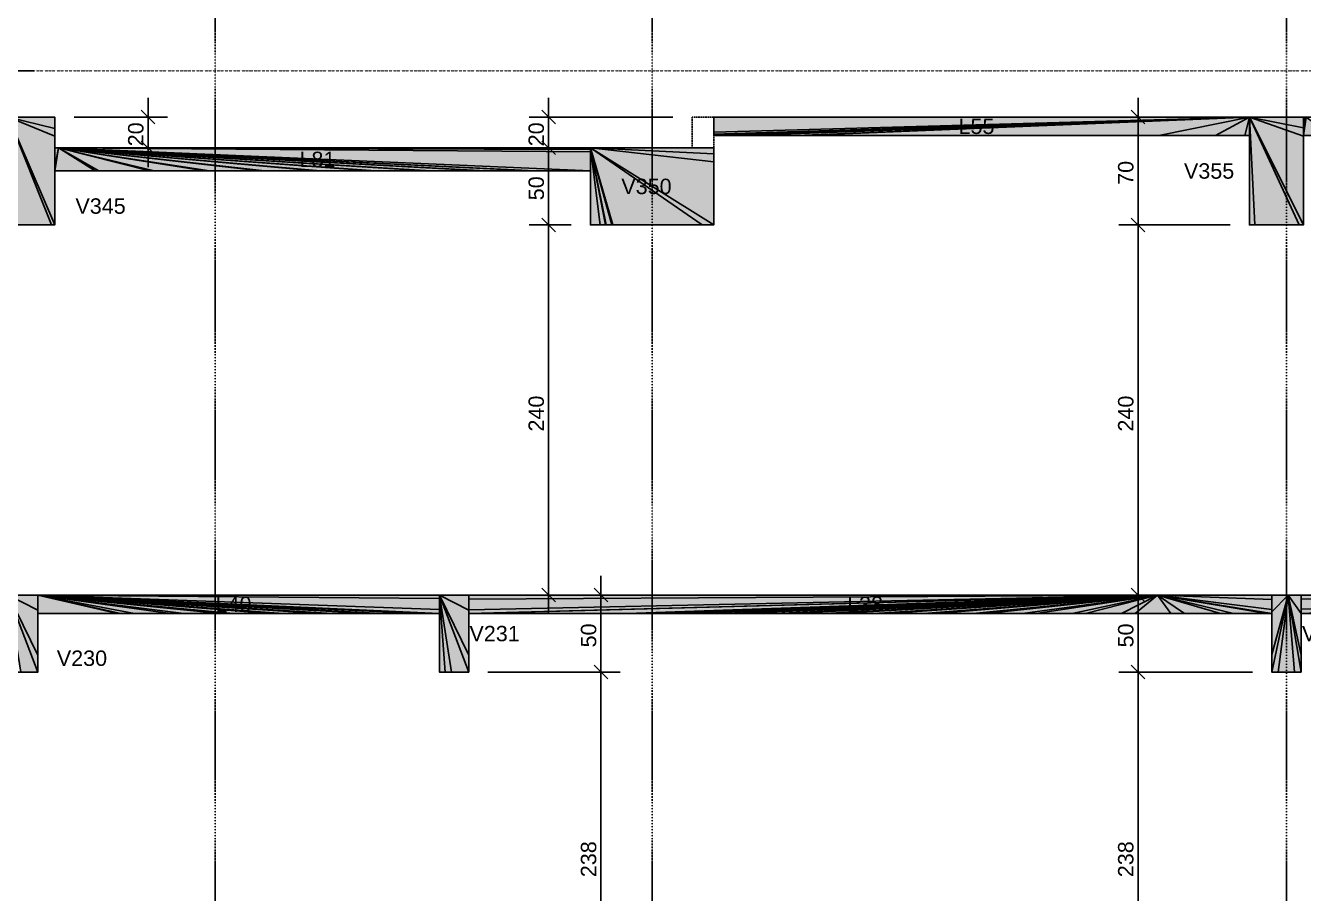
# Model space of a CAD drawing. Extents: x 37185 to 43130, y -8131 to -3926.
# Drawn here: x 40770 to 41322, y -5987 to -5611 of the extents above; entities that cross this region are included whole.
import ezdxf

# ---------------------------------------------------------------- set-up
doc = ezdxf.new("R2010")
doc.units = 0
doc.header["$MEASUREMENT"] = 0
for name, pattern in [('ESTILO_TQS_0001', [1, 0.7, -0.3]), ('ESTILO_TQS_0002', [0.4, 0.1, -0.3]), ('ESTILO_TQS_0004', [1.12, 0.5, -0.2, 0.01, -0.2, 0.01, -0.2])]:
    doc.linetypes.add(name, pattern=pattern)
for name, color, linetype in [('52', 3, 'CONTINUOUS'), ('67', 7, 'CONTINUOUS'), ('68', 4, 'CONTINUOUS'), ('70', 160, 'CONTINUOUS'), ('74', 2, 'CONTINUOUS'), ('75', 9, 'CONTINUOUS'), ('96', 252, 'CONTINUOUS')]:
    doc.layers.add(name, color=color, linetype=linetype)
doc.styles.add('TQS_ARIAL', font='arial.ttf')

msp = doc.modelspace()

# ---------------------------------------------------------------- linework, layer by layer
at = {"layer": '52', "linetype": 'Continuous'}
for points in [[(40782.2, -5651.03), (40762.2, -5651.03), (40388.36, -5651.03), (40386.56, -5651.03)], [(40782.2, -5664.37), (40782.2, -5659.35), (40782.2, -5656.04), (40782.2, -5651.03)], [(41447.53, -5651.03), (41323.35, -5651.03), (41322.2, -5651.03), (41298.86, -5651.03), (41067.2, -5651.03)], [(41067.2, -5651.03), (41067.2, -5657.61), (41067.2, -5658.44), (41067.2, -5659.03)], [(41067.2, -5659.03), (41078.11, -5659.03), (41080.53, -5659.03), (41080.92, -5659.03), (41102.83, -5659.03), (41106.32, -5659.03), (41259.71, -5659.03), (41284.15, -5659.03), (41296.8, -5659.03), (41298.82, -5659.03), (41298.86, -5659.03)], [(41298.86, -5659.03), (41298.86, -5697.7)], [(41322.2, -5697.7), (41322.2, -5659.35), (41322.2, -5659.03)], [(41322.2, -5659.03), (41334.2, -5659.03), (41335.36, -5659.03), (41357.27, -5659.03), (41359.38, -5659.03), (41381.29, -5659.03), (41383.4, -5659.03), (41405.31, -5659.03), (41407.42, -5659.03), (41429.33, -5659.03), (41431.44, -5659.03), (41434.77, -5659.03), (41435.1, -5659.03), (41447.53, -5659.03)], [(41067.2, -5664.37), (41013.86, -5664.37), (40783.79, -5664.37), (40782.2, -5664.37)], [(41067.2, -5697.7), (41067.2, -5670.48), (41067.2, -5666.98), (41067.2, -5664.37)], [(40782.2, -5697.7), (40782.2, -5674.37)], [(40782.2, -5674.37), (40799.68, -5674.37), (40801.28, -5674.37), (40823.19, -5674.37), (40825.19, -5674.37), (40847.1, -5674.37), (40849.1, -5674.37), (40871.02, -5674.37), (40873.02, -5674.37), (40894.93, -5674.37), (40896.93, -5674.37), (40918.84, -5674.37), (40920.85, -5674.37), (40942.76, -5674.37), (40944.76, -5674.37), (40966.67, -5674.37), (40968.67, -5674.37), (40988.17, -5674.37), (40989.95, -5674.37), (41013.86, -5674.37)], [(41013.86, -5674.37), (41013.86, -5697.7)], [(40762.2, -5697.7), (40764.34, -5697.7), (40780.78, -5697.7), (40782.2, -5697.7)], [(41013.86, -5697.7), (41018.05, -5697.7), (41020.35, -5697.7), (41020.63, -5697.7), (41023.15, -5697.7), (41023.47, -5697.7), (41062.22, -5697.7), (41067.2, -5697.7)], [(41298.86, -5697.7), (41301.18, -5697.7), (41320.35, -5697.7), (41322.2, -5697.7)], [(41519.62, -5857.7), (41321.2, -5857.7), (41315.54, -5857.7), (41308.53, -5857.7), (41259.05, -5857.7), (40961.2, -5857.7), (40948.53, -5857.7), (40774.86, -5857.7), (40762.2, -5857.7), (40386.49, -5857.7), (40386.19, -5857.7)], [(40774.86, -5891.03), (40774.86, -5883.73), (40774.86, -5865.7)], [(40774.86, -5865.7), (40809.33, -5865.7), (40809.72, -5865.7), (40810.74, -5865.7), (40816.61, -5865.7), (40832.14, -5865.7), (40838.01, -5865.7), (40853.54, -5865.7), (40859.41, -5865.7), (40874.93, -5865.7), (40880.8, -5865.7), (40896.33, -5865.7), (40902.2, -5865.7), (40917.73, -5865.7), (40923.59, -5865.7), (40939.12, -5865.7), (40941.7, -5865.7), (40948.53, -5865.7)], [(40948.53, -5865.7), (40948.53, -5891.03)], [(40961.2, -5891.03), (40961.2, -5883.73), (40961.2, -5865.7)], [(40961.2, -5865.7), (40961.7, -5865.7), (40963.02, -5865.7), (41029.56, -5865.7), (41035.43, -5865.7), (41050.95, -5865.7), (41056.82, -5865.7), (41072.35, -5865.7), (41078.22, -5865.7), (41093.75, -5865.7), (41099.62, -5865.7), (41115.14, -5865.7), (41121.01, -5865.7), (41136.54, -5865.7), (41142.41, -5865.7), (41157.94, -5865.7), (41163.81, -5865.7), (41179.33, -5865.7), (41185.2, -5865.7), (41200.73, -5865.7), (41206.6, -5865.7), (41222.13, -5865.7), (41228, -5865.7), (41243.52, -5865.7), (41249.39, -5865.7), (41264.92, -5865.7), (41270.79, -5865.7), (41286.32, -5865.7), (41286.39, -5865.7), (41291.91, -5865.7), (41306.36, -5865.7), (41308.53, -5865.7)], [(41308.53, -5865.7), (41308.53, -5883.47), (41308.53, -5891.03)], [(41321.2, -5891.03), (41321.2, -5883.7), (41321.2, -5865.7)], [(41321.2, -5865.7), (41324.63, -5865.7), (41333.09, -5865.7), (41343.76, -5865.7), (41349.63, -5865.7), (41363.12, -5865.7), (41409.35, -5865.7), (41415.22, -5865.7), (41428.71, -5865.7), (41434.57, -5865.7), (41448.06, -5865.7), (41453.93, -5865.7), (41467.42, -5865.7), (41473.29, -5865.7), (41486.78, -5865.7), (41492.65, -5865.7), (41506.13, -5865.7), (41512, -5865.7), (41525.49, -5865.7), (41531.36, -5865.7), (41544.85, -5865.7), (41555.32, -5865.7), (41560.1, -5865.7), (41571.86, -5865.7)], [(40762.2, -5891.03), (40764.71, -5891.03), (40767.49, -5891.03), (40774.86, -5891.03)], [(40948.53, -5891.03), (40951.05, -5891.03), (40953.82, -5891.03), (40961.2, -5891.03)], [(41308.53, -5891.03), (41311.32, -5891.03), (41318.32, -5891.03), (41321.2, -5891.03)]]:
    msp.add_lwpolyline(points, dxfattribs=at)
at = {"layer": '67', "linetype": 'ESTILO_TQS_0002'}
msp.add_line((40371.27, -5631.03), (42550.03, -5631.03), dxfattribs=at)
at = {"layer": '68', "linetype": 'ESTILO_TQS_0001'}
msp.add_lwpolyline([(41067.2, -5664.37), (41067.2, -5651.03), (41057.86, -5651.03), (41057.86, -5664.37)], dxfattribs=at)
at = {"layer": '70', "linetype": 'ESTILO_TQS_0004'}
for p, q in [((40851.53, -5399.92), (40851.53, -6361.7)), ((41040.53, -5399.92), (41040.53, -6361.7)), ((41314.86, -5399.92), (41314.86, -6361.7))]:
    msp.add_line(p, q, dxfattribs=at)
at = {"layer": '75', "linetype": 'Continuous'}
for p, q in [((40773.38, -5631.03), (40741.05, -5631.03)), ((40781.72, -5631.03), (40781.72, -5631.03)), ((40819.6, -5648.09), (40825.49, -5653.98)), ((40822.54, -5642.7), (40822.54, -5672.7)), ((40992.78, -5648.09), (40998.67, -5653.98)), ((40995.73, -5642.7), (40995.73, -5672.7)), ((41253.63, -5653.98), (41247.73, -5648.09)), ((41250.68, -5706.03), (41250.68, -5642.7)), ((40773.86, -5651.03), (40741.05, -5651.03)), ((40782.2, -5651.03), (40782.2, -5651.03)), ((40782.2, -5651.03), (40782.2, -5651.03)), ((40790.53, -5651.03), (40830.88, -5651.03)), ((41049.53, -5651.03), (40987.39, -5651.03)), ((41057.86, -5651.03), (41057.86, -5651.03)), ((41259.78, -5651.03), (41242.35, -5651.03)), ((41268.11, -5651.03), (41268.11, -5651.03)), ((40995.73, -5656.03), (40995.73, -5706.03)), ((40804.32, -5664.37), (40804.32, -5664.37)), ((40812.65, -5664.37), (40830.88, -5664.37)), ((40819.6, -5661.42), (40825.49, -5667.31)), ((41040.15, -5664.37), (40987.39, -5664.37)), ((41040.15, -5664.37), (40987.39, -5664.37)), ((40992.78, -5661.42), (40998.67, -5667.31)), ((40992.78, -5661.42), (40998.67, -5667.31)), ((41048.49, -5664.37), (41048.49, -5664.37)), ((41048.49, -5664.37), (41048.49, -5664.37)), ((40995.73, -5689.37), (40995.73, -5866.03)), ((41250.68, -5866.03), (41250.68, -5689.37)), ((41005.53, -5697.7), (40987.39, -5697.7)), ((41005.53, -5697.7), (40987.39, -5697.7)), ((40992.78, -5694.75), (40998.67, -5700.65)), ((40992.78, -5694.75), (40998.67, -5700.65)), ((41013.86, -5697.7), (41013.86, -5697.7)), ((41013.86, -5697.7), (41013.86, -5697.7)), ((41290.53, -5697.7), (41242.35, -5697.7)), ((41290.53, -5697.7), (41242.35, -5697.7)), ((41253.63, -5700.65), (41247.73, -5694.75)), ((41253.63, -5700.65), (41247.73, -5694.75)), ((41298.86, -5697.7), (41298.86, -5697.7)), ((41298.86, -5697.7), (41298.86, -5697.7)), ((41018.37, -5849.37), (41018.37, -5899.37)), ((41250.68, -5849.37), (41250.68, -5899.37)), ((40977.11, -5857.7), (40977.11, -5857.7)), ((40985.44, -5857.7), (41026.7, -5857.7)), ((40997.74, -5857.7), (40987.39, -5857.7)), ((40992.78, -5854.76), (40998.67, -5860.65)), ((41006.07, -5857.7), (41006.07, -5857.7)), ((41015.42, -5854.76), (41021.32, -5860.65)), ((41250.72, -5857.7), (41242.35, -5857.7)), ((41289.23, -5857.7), (41242.35, -5857.7)), ((41247.73, -5854.76), (41253.63, -5860.65)), ((41253.63, -5860.65), (41247.73, -5854.76)), ((41259.05, -5857.7), (41259.05, -5857.7)), ((41297.57, -5857.7), (41297.57, -5857.7)), ((41018.37, -5882.7), (41018.37, -6058.03)), ((41250.68, -5882.7), (41250.68, -6058.03)), ((40771.18, -5891.03), (40771.18, -5891.03)), ((40771.18, -5891.03), (40771.18, -5891.03)), ((40961.2, -5891.03), (40961.2, -5891.03)), ((40961.2, -5891.03), (40961.2, -5891.03)), ((40969.53, -5891.03), (41026.7, -5891.03)), ((40969.53, -5891.03), (41026.7, -5891.03)), ((41015.42, -5888.09), (41021.32, -5893.98)), ((41015.42, -5888.09), (41021.32, -5893.98)), ((41300.2, -5891.03), (41242.35, -5891.03)), ((41300.2, -5891.03), (41242.35, -5891.03)), ((41247.73, -5888.09), (41253.63, -5893.98)), ((41247.73, -5888.09), (41253.63, -5893.98)), ((41308.53, -5891.03), (41308.53, -5891.03)), ((41308.53, -5891.03), (41308.53, -5891.03))]:
    msp.add_line(p, q, dxfattribs=at)
at = {"layer": '96', "linetype": 'Continuous'}
for points in [[(40762.2, -5651.03), (40764.34, -5697.7), (40780.78, -5697.7), (40762.2, -5651.03)], [(40762.2, -5651.03), (40780.78, -5697.7), (40782.2, -5697.7), (40762.2, -5651.03)], [(40762.2, -5651.03), (40782.2, -5697.7), (40782.2, -5659.35), (40762.2, -5651.03)], [(40762.2, -5651.03), (40782.2, -5659.35), (40782.2, -5656.04), (40762.2, -5651.03)], [(40762.2, -5651.03), (40782.2, -5656.04), (40782.2, -5651.03), (40762.2, -5651.03)], [(41298.86, -5651.03), (41067.2, -5651.03), (41067.2, -5657.61), (41298.86, -5651.03)], [(41298.86, -5651.03), (41067.2, -5657.61), (41067.2, -5658.44), (41298.86, -5651.03)], [(41298.86, -5651.03), (41067.2, -5658.44), (41067.2, -5659.03), (41298.86, -5651.03)], [(41298.86, -5651.03), (41067.2, -5659.03), (41078.11, -5659.03), (41298.86, -5651.03)], [(41298.86, -5651.03), (41078.11, -5659.03), (41080.53, -5659.03), (41298.86, -5651.03)], [(41298.86, -5651.03), (41080.53, -5659.03), (41080.92, -5659.03), (41298.86, -5651.03)], [(41298.86, -5651.03), (41080.92, -5659.03), (41102.83, -5659.03), (41298.86, -5651.03)], [(41298.86, -5651.03), (41102.83, -5659.03), (41106.32, -5659.03), (41298.86, -5651.03)], [(41298.86, -5651.03), (41106.32, -5659.03), (41259.71, -5659.03), (41298.86, -5651.03)], [(41298.86, -5651.03), (41259.71, -5659.03), (41284.15, -5659.03), (41298.86, -5651.03)], [(41298.86, -5651.03), (41284.15, -5659.03), (41296.8, -5659.03), (41298.86, -5651.03)], [(41298.86, -5651.03), (41296.8, -5659.03), (41298.82, -5659.03), (41298.86, -5651.03)], [(41298.86, -5651.03), (41298.82, -5659.03), (41298.86, -5659.03), (41298.86, -5651.03)], [(41298.86, -5651.03), (41298.86, -5697.7), (41301.18, -5697.7), (41298.86, -5651.03)], [(41298.86, -5651.03), (41301.18, -5697.7), (41320.35, -5697.7), (41298.86, -5651.03)], [(41298.86, -5651.03), (41320.35, -5697.7), (41322.2, -5697.7), (41298.86, -5651.03)], [(41298.86, -5651.03), (41322.2, -5697.7), (41322.2, -5659.35), (41298.86, -5651.03)], [(41298.86, -5651.03), (41322.2, -5659.35), (41322.2, -5655.66), (41298.86, -5651.03)], [(41298.86, -5651.03), (41322.2, -5655.66), (41322.2, -5651.03), (41298.86, -5651.03)], [(41323.35, -5651.03), (41322.2, -5651.03), (41322.2, -5657.61), (41323.35, -5651.03)], [(41323.35, -5651.03), (41322.2, -5657.61), (41322.2, -5658.24), (41323.35, -5651.03)], [(41323.35, -5651.03), (41322.2, -5658.24), (41322.2, -5659.03), (41323.35, -5651.03)], [(41323.35, -5651.03), (41322.2, -5659.03), (41334.2, -5659.03), (41323.35, -5651.03)], [(40783.79, -5664.37), (40782.2, -5664.37), (40782.2, -5672.58), (40783.79, -5664.37)], [(40783.79, -5664.37), (40782.2, -5672.58), (40782.2, -5673.33), (40783.79, -5664.37)], [(40783.79, -5664.37), (40782.2, -5673.33), (40782.2, -5674.37), (40783.79, -5664.37)], [(40783.79, -5664.37), (40782.2, -5674.37), (40799.68, -5674.37), (40783.79, -5664.37)], [(40783.79, -5664.37), (40799.68, -5674.37), (40801.28, -5674.37), (40783.79, -5664.37)], [(40783.79, -5664.37), (40801.28, -5674.37), (40823.19, -5674.37), (40783.79, -5664.37)], [(40783.79, -5664.37), (40823.19, -5674.37), (40825.19, -5674.37), (40783.79, -5664.37)], [(40783.79, -5664.37), (40825.19, -5674.37), (40847.1, -5674.37), (40783.79, -5664.37)], [(40783.79, -5664.37), (40847.1, -5674.37), (40849.1, -5674.37), (40783.79, -5664.37)], [(40783.79, -5664.37), (40849.1, -5674.37), (40871.02, -5674.37), (40783.79, -5664.37)], [(40783.79, -5664.37), (40871.02, -5674.37), (40873.02, -5674.37), (40783.79, -5664.37)], [(40783.79, -5664.37), (40873.02, -5674.37), (40894.93, -5674.37), (40783.79, -5664.37)], [(40783.79, -5664.37), (40894.93, -5674.37), (40896.93, -5674.37), (40783.79, -5664.37)], [(40783.79, -5664.37), (40896.93, -5674.37), (40918.84, -5674.37), (40783.79, -5664.37)], [(40783.79, -5664.37), (40918.84, -5674.37), (40920.85, -5674.37), (40783.79, -5664.37)], [(40783.79, -5664.37), (40920.85, -5674.37), (40942.76, -5674.37), (40783.79, -5664.37)], [(40783.79, -5664.37), (40942.76, -5674.37), (40944.76, -5674.37), (40783.79, -5664.37)], [(40783.79, -5664.37), (40944.76, -5674.37), (40966.67, -5674.37), (40783.79, -5664.37)], [(40783.79, -5664.37), (40966.67, -5674.37), (40968.67, -5674.37), (40783.79, -5664.37)], [(40783.79, -5664.37), (40968.67, -5674.37), (40988.17, -5674.37), (40783.79, -5664.37)], [(40783.79, -5664.37), (40988.17, -5674.37), (40989.95, -5674.37), (40783.79, -5664.37)], [(40783.79, -5664.37), (40989.95, -5674.37), (41013.86, -5674.37), (40783.79, -5664.37)], [(40783.79, -5664.37), (41013.86, -5674.37), (41013.86, -5666.15), (40783.79, -5664.37)], [(40783.79, -5664.37), (41013.86, -5666.15), (41013.86, -5665.13), (40783.79, -5664.37)], [(40783.79, -5664.37), (41013.86, -5665.13), (41013.86, -5664.37), (40783.79, -5664.37)], [(41013.86, -5664.37), (41013.86, -5697.7), (41018.05, -5697.7), (41013.86, -5664.37)], [(41013.86, -5664.37), (41018.05, -5697.7), (41020.35, -5697.7), (41013.86, -5664.37)], [(41013.86, -5664.37), (41020.35, -5697.7), (41020.63, -5697.7), (41013.86, -5664.37)], [(41013.86, -5664.37), (41020.63, -5697.7), (41023.15, -5697.7), (41013.86, -5664.37)], [(41013.86, -5664.37), (41023.15, -5697.7), (41023.47, -5697.7), (41013.86, -5664.37)], [(41013.86, -5664.37), (41023.47, -5697.7), (41062.22, -5697.7), (41013.86, -5664.37)], [(41013.86, -5664.37), (41062.22, -5697.7), (41067.2, -5697.7), (41013.86, -5664.37)], [(41013.86, -5664.37), (41067.2, -5697.7), (41067.2, -5670.48), (41013.86, -5664.37)], [(41013.86, -5664.37), (41067.2, -5670.48), (41067.2, -5666.98), (41013.86, -5664.37)], [(41013.86, -5664.37), (41067.2, -5666.98), (41067.2, -5664.37), (41013.86, -5664.37)], [(40762.2, -5857.7), (40767.49, -5891.03), (40774.86, -5891.03), (40762.2, -5857.7)], [(40762.2, -5857.7), (40774.86, -5891.03), (40774.86, -5883.73), (40762.2, -5857.7)], [(40762.2, -5857.7), (40774.86, -5883.73), (40774.86, -5864.32), (40762.2, -5857.7)], [(40762.2, -5857.7), (40774.86, -5864.32), (40774.86, -5857.7), (40762.2, -5857.7)], [(40774.86, -5857.7), (40774.86, -5865.7), (40809.33, -5865.7), (40774.86, -5857.7)], [(40774.86, -5857.7), (40809.33, -5865.7), (40809.72, -5865.7), (40774.86, -5857.7)], [(40774.86, -5857.7), (40809.72, -5865.7), (40810.74, -5865.7), (40774.86, -5857.7)], [(40774.86, -5857.7), (40810.74, -5865.7), (40816.61, -5865.7), (40774.86, -5857.7)], [(40774.86, -5857.7), (40816.61, -5865.7), (40832.14, -5865.7), (40774.86, -5857.7)], [(40774.86, -5857.7), (40832.14, -5865.7), (40838.01, -5865.7), (40774.86, -5857.7)], [(40774.86, -5857.7), (40838.01, -5865.7), (40853.54, -5865.7), (40774.86, -5857.7)], [(40774.86, -5857.7), (40853.54, -5865.7), (40859.41, -5865.7), (40774.86, -5857.7)], [(40774.86, -5857.7), (40859.41, -5865.7), (40874.93, -5865.7), (40774.86, -5857.7)], [(40774.86, -5857.7), (40874.93, -5865.7), (40880.8, -5865.7), (40774.86, -5857.7)], [(40774.86, -5857.7), (40880.8, -5865.7), (40896.33, -5865.7), (40774.86, -5857.7)], [(40774.86, -5857.7), (40896.33, -5865.7), (40902.2, -5865.7), (40774.86, -5857.7)], [(40774.86, -5857.7), (40902.2, -5865.7), (40917.73, -5865.7), (40774.86, -5857.7)], [(40774.86, -5857.7), (40917.73, -5865.7), (40923.59, -5865.7), (40774.86, -5857.7)], [(40774.86, -5857.7), (40923.59, -5865.7), (40939.12, -5865.7), (40774.86, -5857.7)], [(40774.86, -5857.7), (40939.12, -5865.7), (40941.7, -5865.7), (40774.86, -5857.7)], [(40774.86, -5857.7), (40941.7, -5865.7), (40948.53, -5865.7), (40774.86, -5857.7)], [(40774.86, -5857.7), (40948.53, -5865.7), (40948.53, -5863.94), (40774.86, -5857.7)], [(40774.86, -5857.7), (40948.53, -5863.94), (40948.53, -5859.28), (40774.86, -5857.7)], [(40774.86, -5857.7), (40948.53, -5859.28), (40948.53, -5857.7), (40774.86, -5857.7)], [(40948.53, -5857.7), (40948.53, -5891.03), (40951.05, -5891.03), (40948.53, -5857.7)], [(40948.53, -5857.7), (40951.05, -5891.03), (40953.82, -5891.03), (40948.53, -5857.7)], [(40948.53, -5857.7), (40953.82, -5891.03), (40961.2, -5891.03), (40948.53, -5857.7)], [(40948.53, -5857.7), (40961.2, -5891.03), (40961.2, -5883.73), (40948.53, -5857.7)], [(40948.53, -5857.7), (40961.2, -5883.73), (40961.2, -5864.32), (40948.53, -5857.7)], [(40948.53, -5857.7), (40961.2, -5864.32), (40961.2, -5857.7), (40948.53, -5857.7)], [(41259.05, -5857.7), (40961.2, -5857.7), (40961.2, -5859.46), (41259.05, -5857.7)], [(41259.05, -5857.7), (40961.2, -5859.46), (40961.2, -5864.12), (41259.05, -5857.7)], [(41259.05, -5857.7), (40961.2, -5864.12), (40961.2, -5865.7), (41259.05, -5857.7)], [(41259.05, -5857.7), (40961.2, -5865.7), (40961.7, -5865.7), (41259.05, -5857.7)], [(41259.05, -5857.7), (40961.7, -5865.7), (40963.02, -5865.7), (41259.05, -5857.7)], [(41259.05, -5857.7), (40963.02, -5865.7), (41029.56, -5865.7), (41259.05, -5857.7)], [(41259.05, -5857.7), (41029.56, -5865.7), (41035.43, -5865.7), (41259.05, -5857.7)], [(41259.05, -5857.7), (41035.43, -5865.7), (41050.95, -5865.7), (41259.05, -5857.7)], [(41259.05, -5857.7), (41050.95, -5865.7), (41056.82, -5865.7), (41259.05, -5857.7)], [(41259.05, -5857.7), (41056.82, -5865.7), (41072.35, -5865.7), (41259.05, -5857.7)], [(41259.05, -5857.7), (41072.35, -5865.7), (41078.22, -5865.7), (41259.05, -5857.7)], [(41259.05, -5857.7), (41078.22, -5865.7), (41093.75, -5865.7), (41259.05, -5857.7)], [(41259.05, -5857.7), (41093.75, -5865.7), (41099.62, -5865.7), (41259.05, -5857.7)], [(41259.05, -5857.7), (41099.62, -5865.7), (41115.14, -5865.7), (41259.05, -5857.7)], [(41259.05, -5857.7), (41115.14, -5865.7), (41121.01, -5865.7), (41259.05, -5857.7)], [(41259.05, -5857.7), (41121.01, -5865.7), (41136.54, -5865.7), (41259.05, -5857.7)], [(41259.05, -5857.7), (41136.54, -5865.7), (41142.41, -5865.7), (41259.05, -5857.7)], [(41259.05, -5857.7), (41142.41, -5865.7), (41157.94, -5865.7), (41259.05, -5857.7)], [(41259.05, -5857.7), (41157.94, -5865.7), (41163.81, -5865.7), (41259.05, -5857.7)], [(41259.05, -5857.7), (41163.81, -5865.7), (41179.33, -5865.7), (41259.05, -5857.7)], [(41259.05, -5857.7), (41179.33, -5865.7), (41185.2, -5865.7), (41259.05, -5857.7)], [(41259.05, -5857.7), (41185.2, -5865.7), (41200.73, -5865.7), (41259.05, -5857.7)], [(41259.05, -5857.7), (41200.73, -5865.7), (41206.6, -5865.7), (41259.05, -5857.7)], [(41259.05, -5857.7), (41206.6, -5865.7), (41222.13, -5865.7), (41259.05, -5857.7)], [(41259.05, -5857.7), (41222.13, -5865.7), (41228, -5865.7), (41259.05, -5857.7)], [(41259.05, -5857.7), (41228, -5865.7), (41243.52, -5865.7), (41259.05, -5857.7)], [(41259.05, -5857.7), (41243.52, -5865.7), (41249.39, -5865.7), (41259.05, -5857.7)], [(41259.05, -5857.7), (41249.39, -5865.7), (41264.92, -5865.7), (41259.05, -5857.7)], [(41259.05, -5857.7), (41264.92, -5865.7), (41270.79, -5865.7), (41259.05, -5857.7)], [(41259.05, -5857.7), (41270.79, -5865.7), (41286.32, -5865.7), (41259.05, -5857.7)], [(41259.05, -5857.7), (41286.32, -5865.7), (41286.39, -5865.7), (41259.05, -5857.7)], [(41259.05, -5857.7), (41286.39, -5865.7), (41291.91, -5865.7), (41259.05, -5857.7)], [(41259.05, -5857.7), (41291.91, -5865.7), (41306.36, -5865.7), (41259.05, -5857.7)], [(41259.05, -5857.7), (41306.36, -5865.7), (41308.53, -5865.7), (41259.05, -5857.7)], [(41259.05, -5857.7), (41308.53, -5865.7), (41308.53, -5863.94), (41259.05, -5857.7)], [(41259.05, -5857.7), (41308.53, -5863.94), (41308.53, -5859.6), (41259.05, -5857.7)], [(41259.05, -5857.7), (41308.53, -5859.6), (41308.53, -5857.7), (41259.05, -5857.7)], [(41315.54, -5857.7), (41308.53, -5857.7), (41308.53, -5865.04), (41315.54, -5857.7)], [(41315.54, -5857.7), (41308.53, -5865.04), (41308.53, -5883.47), (41315.54, -5857.7)], [(41315.54, -5857.7), (41308.53, -5883.47), (41308.53, -5891.03), (41315.54, -5857.7)], [(41315.54, -5857.7), (41308.53, -5891.03), (41311.32, -5891.03), (41315.54, -5857.7)], [(41315.54, -5857.7), (41311.32, -5891.03), (41318.32, -5891.03), (41315.54, -5857.7)], [(41315.54, -5857.7), (41318.32, -5891.03), (41321.2, -5891.03), (41315.54, -5857.7)], [(41315.54, -5857.7), (41321.2, -5891.03), (41321.2, -5883.7), (41315.54, -5857.7)], [(41315.54, -5857.7), (41321.2, -5883.7), (41321.2, -5865.63), (41315.54, -5857.7)], [(41315.54, -5857.7), (41321.2, -5865.63), (41321.2, -5857.7), (41315.54, -5857.7)], [(41519.62, -5857.7), (41321.2, -5857.7), (41321.2, -5859.46), (41519.62, -5857.7)], [(41519.62, -5857.7), (41321.2, -5859.46), (41321.2, -5863.8), (41519.62, -5857.7)], [(41519.62, -5857.7), (41321.2, -5863.8), (41321.2, -5865.7), (41519.62, -5857.7)], [(41519.62, -5857.7), (41321.2, -5865.7), (41324.63, -5865.7), (41519.62, -5857.7)]]:
    msp.add_lwpolyline(points, dxfattribs=at)
for points in [[(40762.2, -5651.03), (40764.34, -5697.7), (40780.78, -5697.7)], [(40762.2, -5651.03), (40780.78, -5697.7), (40762.2, -5651.03)], [(40762.2, -5651.03), (40780.78, -5697.7), (40782.2, -5697.7)], [(40762.2, -5651.03), (40782.2, -5697.7), (40762.2, -5651.03)], [(40762.2, -5651.03), (40782.2, -5697.7), (40782.2, -5659.35)], [(40762.2, -5651.03), (40782.2, -5659.35), (40762.2, -5651.03)], [(40762.2, -5651.03), (40782.2, -5659.35), (40782.2, -5656.04)], [(40762.2, -5651.03), (40782.2, -5656.04), (40762.2, -5651.03)], [(40762.2, -5651.03), (40782.2, -5656.04), (40782.2, -5651.03)], [(40762.2, -5651.03), (40782.2, -5651.03), (40762.2, -5651.03)], [(41298.86, -5651.03), (41067.2, -5651.03), (41067.2, -5657.61)], [(41298.86, -5651.03), (41067.2, -5657.61), (41298.86, -5651.03)], [(41298.86, -5651.03), (41067.2, -5657.61), (41067.2, -5658.44)], [(41298.86, -5651.03), (41067.2, -5658.44), (41298.86, -5651.03)], [(41298.86, -5651.03), (41067.2, -5658.44), (41067.2, -5659.03)], [(41298.86, -5651.03), (41067.2, -5659.03), (41298.86, -5651.03)], [(41298.86, -5651.03), (41067.2, -5659.03), (41078.11, -5659.03)], [(41298.86, -5651.03), (41078.11, -5659.03), (41298.86, -5651.03)], [(41298.86, -5651.03), (41078.11, -5659.03), (41080.53, -5659.03)], [(41298.86, -5651.03), (41080.53, -5659.03), (41298.86, -5651.03)], [(41298.86, -5651.03), (41080.53, -5659.03), (41080.92, -5659.03)], [(41298.86, -5651.03), (41080.92, -5659.03), (41298.86, -5651.03)], [(41298.86, -5651.03), (41080.92, -5659.03), (41102.83, -5659.03)], [(41298.86, -5651.03), (41102.83, -5659.03), (41298.86, -5651.03)], [(41298.86, -5651.03), (41102.83, -5659.03), (41106.32, -5659.03)], [(41298.86, -5651.03), (41106.32, -5659.03), (41298.86, -5651.03)], [(41298.86, -5651.03), (41106.32, -5659.03), (41259.71, -5659.03)], [(41298.86, -5651.03), (41259.71, -5659.03), (41298.86, -5651.03)], [(41298.86, -5651.03), (41259.71, -5659.03), (41284.15, -5659.03)], [(41298.86, -5651.03), (41284.15, -5659.03), (41298.86, -5651.03)], [(41298.86, -5651.03), (41284.15, -5659.03), (41296.8, -5659.03)], [(41298.86, -5651.03), (41296.8, -5659.03), (41298.86, -5651.03)], [(41298.86, -5651.03), (41296.8, -5659.03), (41298.82, -5659.03)], [(41298.86, -5651.03), (41298.82, -5659.03), (41298.86, -5651.03)], [(41298.86, -5651.03), (41298.82, -5659.03), (41298.82, -5659.03)], [(41298.86, -5651.03), (41298.82, -5659.03), (41298.86, -5651.03)], [(41298.86, -5651.03), (41298.86, -5697.7), (41301.18, -5697.7)], [(41298.86, -5651.03), (41301.18, -5697.7), (41298.86, -5651.03)], [(41298.86, -5651.03), (41301.18, -5697.7), (41320.35, -5697.7)], [(41298.86, -5651.03), (41320.35, -5697.7), (41298.86, -5651.03)], [(41298.86, -5651.03), (41320.35, -5697.7), (41322.2, -5697.7)], [(41298.86, -5651.03), (41322.2, -5697.7), (41298.86, -5651.03)], [(41298.86, -5651.03), (41322.2, -5697.7), (41322.2, -5659.35)], [(41298.86, -5651.03), (41322.2, -5659.35), (41298.86, -5651.03)], [(41298.86, -5651.03), (41322.2, -5659.35), (41322.2, -5655.66)], [(41298.86, -5651.03), (41322.2, -5655.66), (41298.86, -5651.03)], [(41298.86, -5651.03), (41322.2, -5655.66), (41322.2, -5651.03)], [(41298.86, -5651.03), (41322.2, -5651.03), (41298.86, -5651.03)], [(41323.35, -5651.03), (41322.2, -5651.03), (41322.2, -5657.61)], [(41323.35, -5651.03), (41322.2, -5657.61), (41323.35, -5651.03)], [(41323.35, -5651.03), (41322.2, -5657.61), (41322.2, -5658.24)], [(41323.35, -5651.03), (41322.2, -5658.24), (41323.35, -5651.03)], [(41323.35, -5651.03), (41322.2, -5658.24), (41322.2, -5659.03)], [(41323.35, -5651.03), (41322.2, -5659.03), (41323.35, -5651.03)], [(41323.35, -5651.03), (41322.2, -5659.03), (41334.2, -5659.03)], [(40783.79, -5664.37), (40782.2, -5664.37), (40782.2, -5672.58)], [(40783.79, -5664.37), (40782.2, -5672.58), (40783.79, -5664.37)], [(40783.79, -5664.37), (40782.2, -5672.58), (40782.2, -5673.33)], [(40783.79, -5664.37), (40782.2, -5673.33), (40783.79, -5664.37)], [(40783.79, -5664.37), (40782.2, -5673.33), (40782.2, -5674.37)], [(40783.79, -5664.37), (40782.2, -5674.37), (40783.79, -5664.37)], [(40783.79, -5664.37), (40782.2, -5674.37), (40799.68, -5674.37)], [(40783.79, -5664.37), (40799.68, -5674.37), (40783.79, -5664.37)], [(40783.79, -5664.37), (40799.68, -5674.37), (40801.28, -5674.37)], [(40783.79, -5664.37), (40801.28, -5674.37), (40783.79, -5664.37)], [(40783.79, -5664.37), (40801.28, -5674.37), (40823.19, -5674.37)], [(40783.79, -5664.37), (40823.19, -5674.37), (40783.79, -5664.37)], [(40783.79, -5664.37), (40823.19, -5674.37), (40825.19, -5674.37)], [(40783.79, -5664.37), (40825.19, -5674.37), (40783.79, -5664.37)], [(40783.79, -5664.37), (40825.19, -5674.37), (40847.1, -5674.37)], [(40783.79, -5664.37), (40847.1, -5674.37), (40783.79, -5664.37)], [(40783.79, -5664.37), (40847.1, -5674.37), (40849.1, -5674.37)], [(40783.79, -5664.37), (40849.1, -5674.37), (40783.79, -5664.37)], [(40783.79, -5664.37), (40849.1, -5674.37), (40871.02, -5674.37)], [(40783.79, -5664.37), (40871.02, -5674.37), (40783.79, -5664.37)], [(40783.79, -5664.37), (40871.02, -5674.37), (40873.02, -5674.37)], [(40783.79, -5664.37), (40873.02, -5674.37), (40783.79, -5664.37)], [(40783.79, -5664.37), (40873.02, -5674.37), (40894.93, -5674.37)], [(40783.79, -5664.37), (40894.93, -5674.37), (40783.79, -5664.37)], [(40783.79, -5664.37), (40894.93, -5674.37), (40896.93, -5674.37)], [(40783.79, -5664.37), (40896.93, -5674.37), (40783.79, -5664.37)], [(40783.79, -5664.37), (40896.93, -5674.37), (40918.84, -5674.37)], [(40783.79, -5664.37), (40918.84, -5674.37), (40783.79, -5664.37)], [(40783.79, -5664.37), (40918.84, -5674.37), (40920.85, -5674.37)], [(40783.79, -5664.37), (40920.85, -5674.37), (40783.79, -5664.37)], [(40783.79, -5664.37), (40920.85, -5674.37), (40942.76, -5674.37)], [(40783.79, -5664.37), (40942.76, -5674.37), (40783.79, -5664.37)], [(40783.79, -5664.37), (40942.76, -5674.37), (40944.76, -5674.37)], [(40783.79, -5664.37), (40944.76, -5674.37), (40783.79, -5664.37)], [(40783.79, -5664.37), (40944.76, -5674.37), (40966.67, -5674.37)], [(40783.79, -5664.37), (40966.67, -5674.37), (40783.79, -5664.37)], [(40783.79, -5664.37), (40966.67, -5674.37), (40968.67, -5674.37)], [(40783.79, -5664.37), (40968.67, -5674.37), (40783.79, -5664.37)], [(40783.79, -5664.37), (40968.67, -5674.37), (40988.17, -5674.37)], [(40783.79, -5664.37), (40988.17, -5674.37), (40783.79, -5664.37)], [(40783.79, -5664.37), (40988.17, -5674.37), (40989.95, -5674.37)], [(40783.79, -5664.37), (40989.95, -5674.37), (40783.79, -5664.37)], [(40783.79, -5664.37), (40989.95, -5674.37), (41013.86, -5674.37)], [(40783.79, -5664.37), (41013.86, -5674.37), (40783.79, -5664.37)], [(40783.79, -5664.37), (41013.86, -5674.37), (41013.86, -5666.15)], [(40783.79, -5664.37), (41013.86, -5666.15), (40783.79, -5664.37)], [(40783.79, -5664.37), (41013.86, -5666.15), (41013.86, -5665.13)], [(40783.79, -5664.37), (41013.86, -5665.13), (40783.79, -5664.37)], [(40783.79, -5664.37), (41013.86, -5665.13), (41013.86, -5664.37)], [(40783.79, -5664.37), (41013.86, -5664.37), (40783.79, -5664.37)], [(41013.86, -5664.37), (41013.86, -5697.7), (41018.05, -5697.7)], [(41013.86, -5664.37), (41018.05, -5697.7), (41013.86, -5664.37)], [(41013.86, -5664.37), (41018.05, -5697.7), (41020.35, -5697.7)], [(41013.86, -5664.37), (41020.35, -5697.7), (41013.86, -5664.37)], [(41013.86, -5664.37), (41020.35, -5697.7), (41020.63, -5697.7)], [(41013.86, -5664.37), (41020.63, -5697.7), (41013.86, -5664.37)], [(41013.86, -5664.37), (41020.63, -5697.7), (41023.15, -5697.7)], [(41013.86, -5664.37), (41023.15, -5697.7), (41013.86, -5664.37)], [(41013.86, -5664.37), (41023.15, -5697.7), (41023.47, -5697.7)], [(41013.86, -5664.37), (41023.47, -5697.7), (41013.86, -5664.37)], [(41013.86, -5664.37), (41023.47, -5697.7), (41062.22, -5697.7)], [(41013.86, -5664.37), (41062.22, -5697.7), (41013.86, -5664.37)], [(41013.86, -5664.37), (41062.22, -5697.7), (41067.2, -5697.7)], [(41013.86, -5664.37), (41067.2, -5697.7), (41013.86, -5664.37)], [(41013.86, -5664.37), (41067.2, -5697.7), (41067.2, -5670.48)], [(41013.86, -5664.37), (41067.2, -5670.48), (41013.86, -5664.37)], [(41013.86, -5664.37), (41067.2, -5670.48), (41067.2, -5666.98)], [(41013.86, -5664.37), (41067.2, -5666.98), (41013.86, -5664.37)], [(41013.86, -5664.37), (41067.2, -5666.98), (41067.2, -5664.37)], [(41013.86, -5664.37), (41067.2, -5664.37), (41013.86, -5664.37)], [(40762.2, -5857.7), (40767.49, -5891.03), (40774.86, -5891.03)], [(40762.2, -5857.7), (40774.86, -5891.03), (40762.2, -5857.7)], [(40762.2, -5857.7), (40774.86, -5891.03), (40774.86, -5883.73)], [(40762.2, -5857.7), (40774.86, -5883.73), (40762.2, -5857.7)], [(40762.2, -5857.7), (40774.86, -5883.73), (40774.86, -5864.32)], [(40762.2, -5857.7), (40774.86, -5864.32), (40762.2, -5857.7)], [(40762.2, -5857.7), (40774.86, -5864.32), (40774.86, -5857.7)], [(40762.2, -5857.7), (40774.86, -5857.7), (40762.2, -5857.7)], [(40774.86, -5857.7), (40774.86, -5865.7), (40809.33, -5865.7)], [(40774.86, -5857.7), (40809.33, -5865.7), (40774.86, -5857.7)], [(40774.86, -5857.7), (40809.33, -5865.7), (40809.72, -5865.7)], [(40774.86, -5857.7), (40809.72, -5865.7), (40774.86, -5857.7)], [(40774.86, -5857.7), (40809.72, -5865.7), (40810.74, -5865.7)], [(40774.86, -5857.7), (40810.74, -5865.7), (40774.86, -5857.7)], [(40774.86, -5857.7), (40810.74, -5865.7), (40816.61, -5865.7)], [(40774.86, -5857.7), (40816.61, -5865.7), (40774.86, -5857.7)], [(40774.86, -5857.7), (40816.61, -5865.7), (40832.14, -5865.7)], [(40774.86, -5857.7), (40832.14, -5865.7), (40774.86, -5857.7)], [(40774.86, -5857.7), (40832.14, -5865.7), (40838.01, -5865.7)], [(40774.86, -5857.7), (40838.01, -5865.7), (40774.86, -5857.7)], [(40774.86, -5857.7), (40838.01, -5865.7), (40853.54, -5865.7)], [(40774.86, -5857.7), (40853.54, -5865.7), (40774.86, -5857.7)], [(40774.86, -5857.7), (40853.54, -5865.7), (40859.41, -5865.7)], [(40774.86, -5857.7), (40859.41, -5865.7), (40774.86, -5857.7)], [(40774.86, -5857.7), (40859.41, -5865.7), (40874.93, -5865.7)], [(40774.86, -5857.7), (40874.93, -5865.7), (40774.86, -5857.7)], [(40774.86, -5857.7), (40874.93, -5865.7), (40880.8, -5865.7)], [(40774.86, -5857.7), (40880.8, -5865.7), (40774.86, -5857.7)], [(40774.86, -5857.7), (40880.8, -5865.7), (40896.33, -5865.7)], [(40774.86, -5857.7), (40896.33, -5865.7), (40774.86, -5857.7)], [(40774.86, -5857.7), (40896.33, -5865.7), (40902.2, -5865.7)], [(40774.86, -5857.7), (40902.2, -5865.7), (40774.86, -5857.7)], [(40774.86, -5857.7), (40902.2, -5865.7), (40917.73, -5865.7)], [(40774.86, -5857.7), (40917.73, -5865.7), (40774.86, -5857.7)], [(40774.86, -5857.7), (40917.73, -5865.7), (40923.59, -5865.7)], [(40774.86, -5857.7), (40923.59, -5865.7), (40774.86, -5857.7)], [(40774.86, -5857.7), (40923.59, -5865.7), (40939.12, -5865.7)], [(40774.86, -5857.7), (40939.12, -5865.7), (40774.86, -5857.7)], [(40774.86, -5857.7), (40939.12, -5865.7), (40941.7, -5865.7)], [(40774.86, -5857.7), (40941.7, -5865.7), (40774.86, -5857.7)], [(40774.86, -5857.7), (40941.7, -5865.7), (40948.53, -5865.7)], [(40774.86, -5857.7), (40948.53, -5865.7), (40774.86, -5857.7)], [(40774.86, -5857.7), (40948.53, -5865.7), (40948.53, -5863.94)], [(40774.86, -5857.7), (40948.53, -5863.94), (40774.86, -5857.7)], [(40774.86, -5857.7), (40948.53, -5863.94), (40948.53, -5859.28)], [(40774.86, -5857.7), (40948.53, -5859.28), (40774.86, -5857.7)], [(40774.86, -5857.7), (40948.53, -5859.28), (40948.53, -5857.7)], [(40774.86, -5857.7), (40948.53, -5857.7), (40774.86, -5857.7)], [(40948.53, -5857.7), (40948.53, -5891.03), (40951.05, -5891.03)], [(40948.53, -5857.7), (40951.05, -5891.03), (40948.53, -5857.7)], [(40948.53, -5857.7), (40951.05, -5891.03), (40953.82, -5891.03)], [(40948.53, -5857.7), (40953.82, -5891.03), (40948.53, -5857.7)], [(40948.53, -5857.7), (40953.82, -5891.03), (40961.2, -5891.03)], [(40948.53, -5857.7), (40961.2, -5891.03), (40948.53, -5857.7)], [(40948.53, -5857.7), (40961.2, -5891.03), (40961.2, -5883.73)], [(40948.53, -5857.7), (40961.2, -5883.73), (40948.53, -5857.7)], [(40948.53, -5857.7), (40961.2, -5883.73), (40961.2, -5864.32)], [(40948.53, -5857.7), (40961.2, -5864.32), (40948.53, -5857.7)], [(40948.53, -5857.7), (40961.2, -5864.32), (40961.2, -5857.7)], [(40948.53, -5857.7), (40961.2, -5857.7), (40948.53, -5857.7)], [(41259.05, -5857.7), (40961.2, -5857.7), (40961.2, -5859.46)], [(41259.05, -5857.7), (40961.2, -5859.46), (41259.05, -5857.7)], [(41259.05, -5857.7), (40961.2, -5859.46), (40961.2, -5864.12)], [(41259.05, -5857.7), (40961.2, -5864.12), (41259.05, -5857.7)], [(41259.05, -5857.7), (40961.2, -5864.12), (40961.2, -5865.7)], [(41259.05, -5857.7), (40961.2, -5865.7), (41259.05, -5857.7)], [(41259.05, -5857.7), (40961.2, -5865.7), (40961.7, -5865.7)], [(41259.05, -5857.7), (40961.7, -5865.7), (41259.05, -5857.7)], [(41259.05, -5857.7), (40961.7, -5865.7), (40963.02, -5865.7)], [(41259.05, -5857.7), (40963.02, -5865.7), (41259.05, -5857.7)], [(41259.05, -5857.7), (40963.02, -5865.7), (41029.56, -5865.7)], [(41259.05, -5857.7), (41029.56, -5865.7), (41259.05, -5857.7)], [(41259.05, -5857.7), (41029.56, -5865.7), (41035.43, -5865.7)], [(41259.05, -5857.7), (41035.43, -5865.7), (41259.05, -5857.7)], [(41259.05, -5857.7), (41035.43, -5865.7), (41050.95, -5865.7)], [(41259.05, -5857.7), (41050.95, -5865.7), (41259.05, -5857.7)], [(41259.05, -5857.7), (41050.95, -5865.7), (41056.82, -5865.7)], [(41259.05, -5857.7), (41056.82, -5865.7), (41259.05, -5857.7)], [(41259.05, -5857.7), (41056.82, -5865.7), (41072.35, -5865.7)], [(41259.05, -5857.7), (41072.35, -5865.7), (41259.05, -5857.7)], [(41259.05, -5857.7), (41072.35, -5865.7), (41078.22, -5865.7)], [(41259.05, -5857.7), (41078.22, -5865.7), (41259.05, -5857.7)], [(41259.05, -5857.7), (41078.22, -5865.7), (41093.75, -5865.7)], [(41259.05, -5857.7), (41093.75, -5865.7), (41259.05, -5857.7)], [(41259.05, -5857.7), (41093.75, -5865.7), (41099.62, -5865.7)], [(41259.05, -5857.7), (41099.62, -5865.7), (41259.05, -5857.7)], [(41259.05, -5857.7), (41099.62, -5865.7), (41115.14, -5865.7)], [(41259.05, -5857.7), (41115.14, -5865.7), (41259.05, -5857.7)], [(41259.05, -5857.7), (41115.14, -5865.7), (41121.01, -5865.7)], [(41259.05, -5857.7), (41121.01, -5865.7), (41259.05, -5857.7)], [(41259.05, -5857.7), (41121.01, -5865.7), (41136.54, -5865.7)], [(41259.05, -5857.7), (41136.54, -5865.7), (41259.05, -5857.7)], [(41259.05, -5857.7), (41136.54, -5865.7), (41142.41, -5865.7)], [(41259.05, -5857.7), (41142.41, -5865.7), (41259.05, -5857.7)], [(41259.05, -5857.7), (41142.41, -5865.7), (41157.94, -5865.7)], [(41259.05, -5857.7), (41157.94, -5865.7), (41259.05, -5857.7)], [(41259.05, -5857.7), (41157.94, -5865.7), (41163.81, -5865.7)], [(41259.05, -5857.7), (41163.81, -5865.7), (41259.05, -5857.7)], [(41259.05, -5857.7), (41163.81, -5865.7), (41179.33, -5865.7)], [(41259.05, -5857.7), (41179.33, -5865.7), (41259.05, -5857.7)], [(41259.05, -5857.7), (41179.33, -5865.7), (41185.2, -5865.7)], [(41259.05, -5857.7), (41185.2, -5865.7), (41259.05, -5857.7)], [(41259.05, -5857.7), (41185.2, -5865.7), (41200.73, -5865.7)], [(41259.05, -5857.7), (41200.73, -5865.7), (41259.05, -5857.7)], [(41259.05, -5857.7), (41200.73, -5865.7), (41206.6, -5865.7)], [(41259.05, -5857.7), (41206.6, -5865.7), (41259.05, -5857.7)], [(41259.05, -5857.7), (41206.6, -5865.7), (41222.13, -5865.7)], [(41259.05, -5857.7), (41222.13, -5865.7), (41259.05, -5857.7)], [(41259.05, -5857.7), (41222.13, -5865.7), (41228, -5865.7)], [(41259.05, -5857.7), (41228, -5865.7), (41259.05, -5857.7)], [(41259.05, -5857.7), (41228, -5865.7), (41243.52, -5865.7)], [(41259.05, -5857.7), (41243.52, -5865.7), (41259.05, -5857.7)], [(41259.05, -5857.7), (41243.52, -5865.7), (41249.39, -5865.7)], [(41259.05, -5857.7), (41249.39, -5865.7), (41259.05, -5857.7)], [(41259.05, -5857.7), (41249.39, -5865.7), (41264.92, -5865.7)], [(41259.05, -5857.7), (41264.92, -5865.7), (41259.05, -5857.7)], [(41259.05, -5857.7), (41264.92, -5865.7), (41270.79, -5865.7)], [(41259.05, -5857.7), (41270.79, -5865.7), (41259.05, -5857.7)], [(41259.05, -5857.7), (41270.79, -5865.7), (41286.32, -5865.7)], [(41259.05, -5857.7), (41286.32, -5865.7), (41259.05, -5857.7)], [(41259.05, -5857.7), (41286.32, -5865.7), (41286.39, -5865.7)], [(41259.05, -5857.7), (41286.39, -5865.7), (41259.05, -5857.7)], [(41259.05, -5857.7), (41286.39, -5865.7), (41291.91, -5865.7)], [(41259.05, -5857.7), (41291.91, -5865.7), (41259.05, -5857.7)], [(41259.05, -5857.7), (41291.91, -5865.7), (41306.36, -5865.7)], [(41259.05, -5857.7), (41306.36, -5865.7), (41259.05, -5857.7)], [(41259.05, -5857.7), (41306.36, -5865.7), (41308.53, -5865.7)], [(41259.05, -5857.7), (41308.53, -5865.7), (41259.05, -5857.7)], [(41259.05, -5857.7), (41308.53, -5865.7), (41308.53, -5863.94)], [(41259.05, -5857.7), (41308.53, -5863.94), (41259.05, -5857.7)], [(41259.05, -5857.7), (41308.53, -5863.94), (41308.53, -5859.6)], [(41259.05, -5857.7), (41308.53, -5859.6), (41259.05, -5857.7)], [(41259.05, -5857.7), (41308.53, -5859.6), (41308.53, -5857.7)], [(41259.05, -5857.7), (41308.53, -5857.7), (41259.05, -5857.7)], [(41315.54, -5857.7), (41308.53, -5857.7), (41308.53, -5865.04)], [(41315.54, -5857.7), (41308.53, -5865.04), (41315.54, -5857.7)], [(41315.54, -5857.7), (41308.53, -5865.04), (41308.53, -5883.47)], [(41315.54, -5857.7), (41308.53, -5883.47), (41315.54, -5857.7)], [(41315.54, -5857.7), (41308.53, -5883.47), (41308.53, -5891.03)], [(41315.54, -5857.7), (41308.53, -5891.03), (41315.54, -5857.7)], [(41315.54, -5857.7), (41308.53, -5891.03), (41311.32, -5891.03)], [(41315.54, -5857.7), (41311.32, -5891.03), (41315.54, -5857.7)], [(41315.54, -5857.7), (41311.32, -5891.03), (41318.32, -5891.03)], [(41315.54, -5857.7), (41318.32, -5891.03), (41315.54, -5857.7)], [(41315.54, -5857.7), (41318.32, -5891.03), (41321.2, -5891.03)], [(41315.54, -5857.7), (41321.2, -5891.03), (41315.54, -5857.7)], [(41315.54, -5857.7), (41321.2, -5891.03), (41321.2, -5883.7)], [(41315.54, -5857.7), (41321.2, -5883.7), (41315.54, -5857.7)], [(41315.54, -5857.7), (41321.2, -5883.7), (41321.2, -5865.63)], [(41315.54, -5857.7), (41321.2, -5865.63), (41315.54, -5857.7)], [(41315.54, -5857.7), (41321.2, -5865.63), (41321.2, -5857.7)], [(41315.54, -5857.7), (41321.2, -5857.7), (41315.54, -5857.7)], [(41519.62, -5857.7), (41321.2, -5857.7), (41321.2, -5859.46)], [(41519.62, -5857.7), (41321.2, -5859.46), (41519.62, -5857.7)], [(41519.62, -5857.7), (41321.2, -5859.46), (41321.2, -5863.8)], [(41519.62, -5857.7), (41321.2, -5863.8), (41519.62, -5857.7)], [(41519.62, -5857.7), (41321.2, -5863.8), (41321.2, -5865.7)], [(41519.62, -5857.7), (41321.2, -5865.7), (41519.62, -5857.7)], [(41519.62, -5857.7), (41321.2, -5865.7), (41324.63, -5865.7)]]:
    msp.add_solid(points, dxfattribs=at)

# ---------------------------------------------------------------- texts
at = {"layer": '74', "linetype": 'Continuous', "style": 'TQS_ARIAL'}
for s, p in [('L55', (41173.03, -5658.37)), ('L81', (40888.03, -5672.7)), ('V355', (41270.53, -5677.7)), ('V350', (41027.2, -5684.37)), ('V345', (40791.12, -5692.86)), ('L40', (40851.7, -5865.03)), ('L38', (41124.86, -5865.03)), ('V231', (40961.53, -5877.7)), ('V233', (41321.53, -5877.7)), ('V230', (40783.07, -5888.36))]:
    msp.add_text(s, height=6.667, dxfattribs=at).set_placement(p)
at = {"layer": '75', "linetype": 'Continuous', "style": 'TQS_ARIAL'}
for s, p in [('20', (40820.54, -5663.7)), ('20', (40993.73, -5663.7)), ('70', (41248.68, -5680.37)), ('50', (40993.73, -5687.03)), ('240', (40993.73, -5787.03)), ('240', (41248.68, -5787.03)), ('50', (41016.37, -5880.37)), ('50', (41248.68, -5880.37)), ('238', (41016.37, -5979.7)), ('238', (41248.68, -5979.7))]:
    msp.add_text(s, height=6.667, rotation=90, dxfattribs=at).set_placement(p)

doc.saveas('drawing.dxf')
